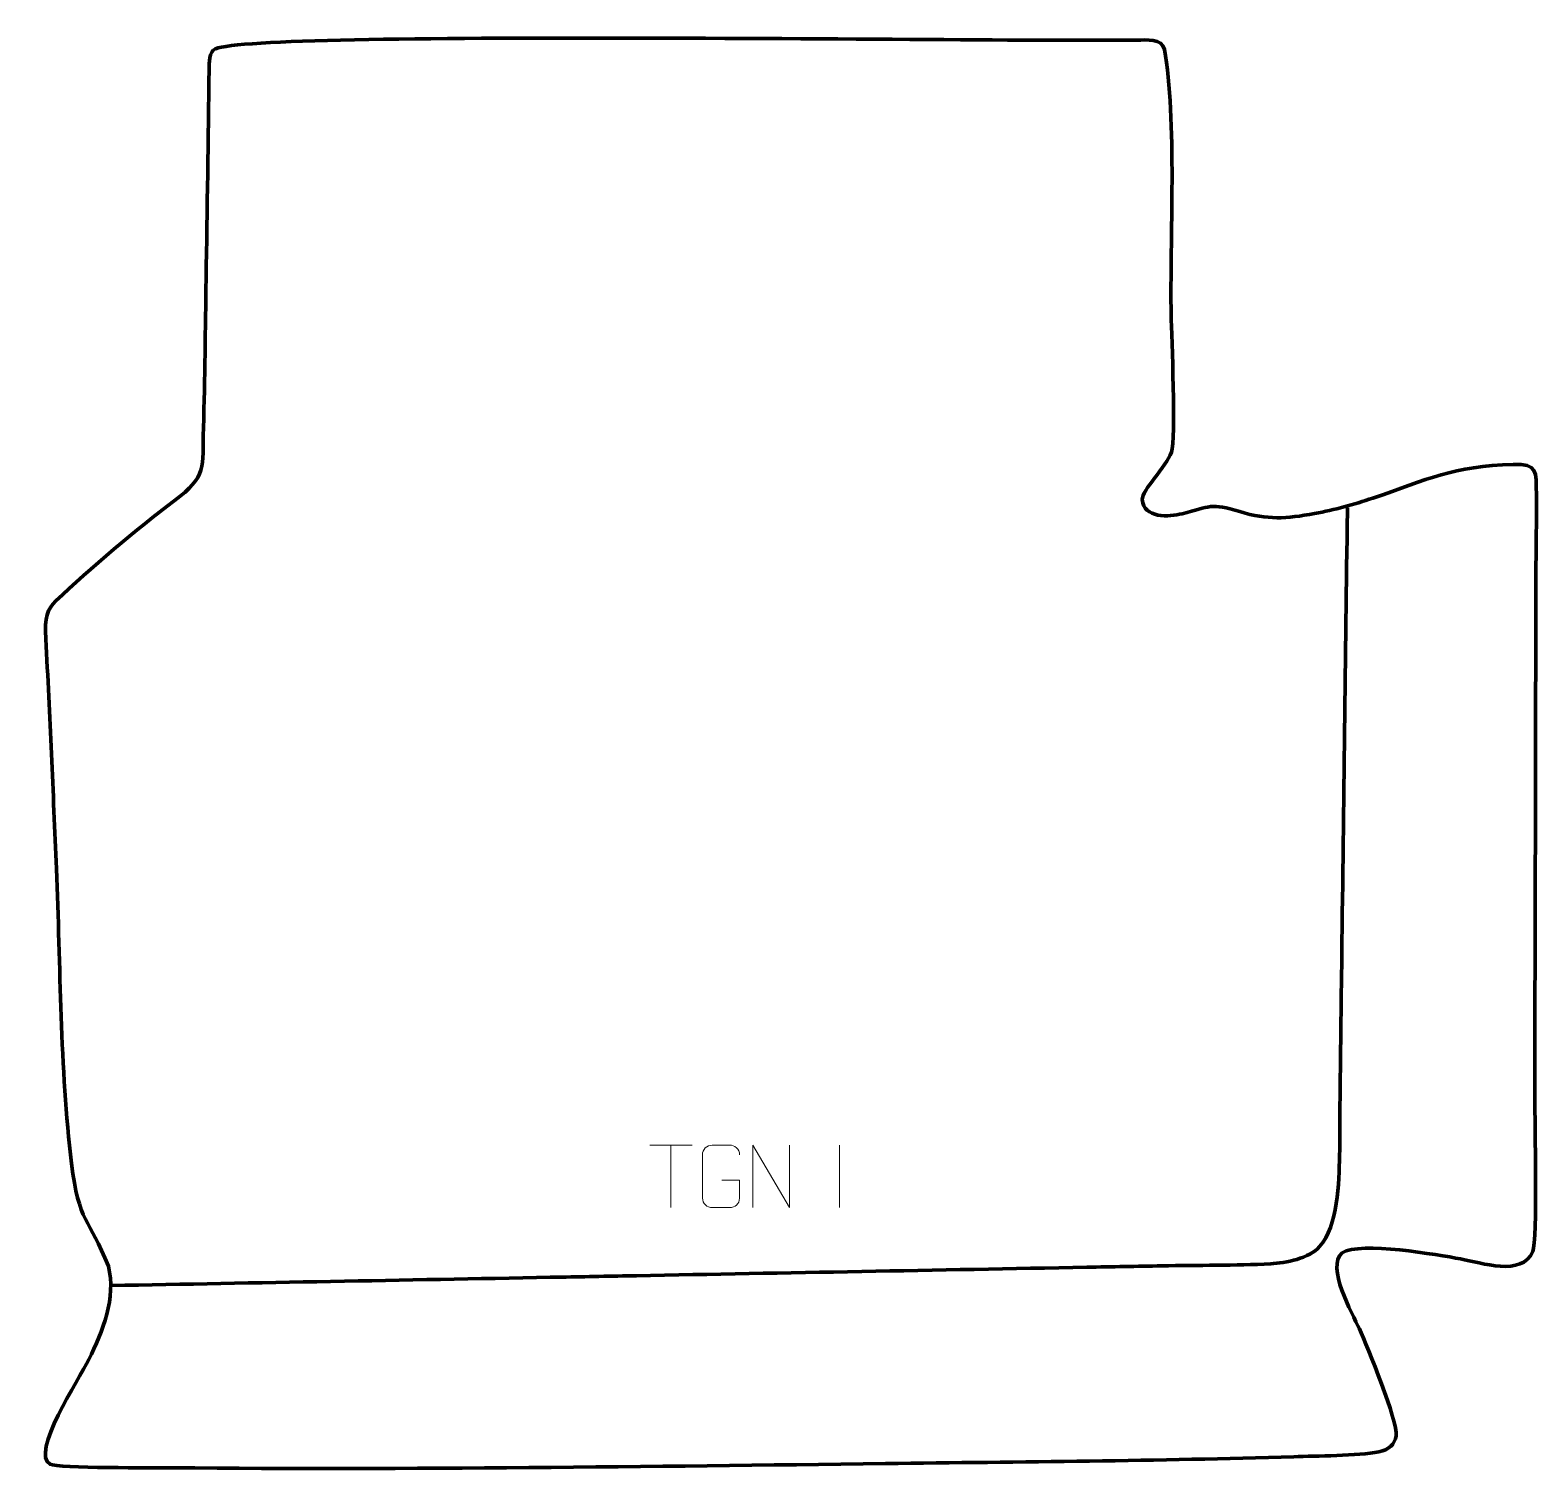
# Model space of a CAD drawing. Header units: millimetres. Extents: x -573 to 30, y 250 to 825.
import ezdxf

# ---------------------------------------------------------------- set-up
doc = ezdxf.new("R2010")
doc.units = ezdxf.units.MM
doc.header["$MEASUREMENT"] = 0
doc.layers.add('layer 1', color=7, linetype='Continuous')
doc.layers.add('layer 2', color=7, linetype='Continuous')

msp = doc.modelspace()

# ---------------------------------------------------------------- linework, layer by layer
at = {"layer": 'layer 1', "color": 140, "lineweight": 158}
msp.add_open_spline([(-540.395, 323.8383), (-481.9223, 324.9362), (-423.4497, 326.0342), (-364.977, 327.1321), (-364.977, 327.1321), (-364.977, 327.1321), (-360.4791, 327.2166), (-360.4791, 327.2166), (-360.4791, 327.2166), (-350.4837, 327.4043), (-340.4884, 327.592), (-330.4931, 327.7797), (-330.4931, 327.7797), (-270.5211, 328.9057), (-210.5492, 330.0318), (-150.5772, 331.1579), (-150.5772, 331.1579), (-140.5819, 331.3456), (-130.5865, 331.5333), (-120.5912, 331.721), (-120.5912, 331.721), (-106.4241, 331.9844), (-91.1794, 331.8517), (-77.1564, 332.5353), (-77.1564, 332.5353), (-71.0411, 332.8333), (-61.8113, 334.6997), (-57.5874, 339.4112), (-57.5874, 339.4112), (-50.2739, 347.5689), (-49.9013, 365.0684), (-49.6071, 375.7527), (-49.6071, 375.7527), (-49.4245, 382.3838), (-49.5569, 389.0426), (-49.4957, 395.6801), (-49.4957, 395.6801), (-49.2451, 415.7143), (-48.9946, 435.7484), (-48.744, 455.7826), (-48.744, 455.7826), (-48.3681, 485.8339), (-47.9923, 515.8852), (-47.6164, 545.9364), (-47.6164, 545.9364), (-47.2531, 574.986), (-46.8897, 604.0356), (-46.5264, 633.0851), (-46.5264, 633.0851), (-46.5264, 633.0851), (-46.5076, 634.5877), (-46.5076, 634.5877)], degree=3, knots=[0, 0, 0, 0, 0.07142857, 0.07142857, 0.07142857, 0.07142857, 0.14285714, 0.14285714, 0.14285714, 0.14285714, 0.21428571, 0.21428571, 0.21428571, 0.21428571, 0.28571429, 0.28571429, 0.28571429, 0.28571429, 0.35714286, 0.35714286, 0.35714286, 0.35714286, 0.42857143, 0.42857143, 0.42857143, 0.42857143, 0.5, 0.5, 0.5, 0.5, 0.57142857, 0.57142857, 0.57142857, 0.57142857, 0.64285714, 0.64285714, 0.64285714, 0.64285714, 0.71428571, 0.71428571, 0.71428571, 0.71428571, 0.78571429, 0.78571429, 0.78571429, 0.78571429, 0.85714286, 0.85714286, 0.85714286, 0.85714286, 1, 1, 1, 1], dxfattribs=at)
at = {"layer": 'layer 1', "color": 250, "lineweight": 9}
for points in [[(-325.2213, 379.9072), (-325.2213, 379.9072), (-308.2341, 379.9072), (-308.2341, 379.9072)], [(-316.7275, 354.9772), (-316.7275, 354.9772), (-316.7275, 379.9307), (-316.7275, 379.9307)], [(-249.4003, 379.941), (-249.4003, 379.941), (-249.4003, 354.9669), (-249.4003, 354.9669)]]:
    msp.add_open_spline(points, degree=3, dxfattribs=at)
for points, knots in [([(-296.4728, 365.9629), (-296.4728, 365.9629), (-289.3047, 365.9629), (-289.3047, 365.9629), (-289.3047, 365.9629), (-289.3047, 365.9629), (-289.3047, 358.7948), (-289.3047, 358.7948), (-289.3047, 358.7948), (-289.4444, 356.4714), (-291.1216, 354.9918), (-293.2694, 354.981), (-293.2694, 354.981), (-295.6012, 354.9814), (-297.9332, 354.9814), (-300.2647, 354.981), (-300.2647, 354.981), (-302.1896, 354.8756), (-304.1618, 356.7601), (-304.1506, 358.7774), (-304.1506, 358.7774), (-304.1502, 364.5475), (-304.1502, 370.3172), (-304.1506, 376.0865), (-304.1506, 376.0865), (-304.1464, 378.2246), (-302.3996, 379.9438), (-300.2473, 379.9304), (-300.2473, 379.9304), (-297.9216, 379.9304), (-295.5955, 379.9304), (-293.2694, 379.9304), (-293.2694, 379.9304), (-291.3227, 379.9658), (-289.3313, 378.4743), (-289.3047, 376.0366)], [0, 0, 0, 0, 0.1, 0.1, 0.1, 0.1, 0.2, 0.2, 0.2, 0.2, 0.3, 0.3, 0.3, 0.3, 0.4, 0.4, 0.4, 0.4, 0.5, 0.5, 0.5, 0.5, 0.6, 0.6, 0.6, 0.6, 0.7, 0.7, 0.7, 0.7, 0.8, 0.8, 0.8, 0.8, 1, 1, 1, 1]), ([(-284.0551, 354.9772), (-284.0551, 354.9772), (-284.0551, 379.9307), (-284.0551, 379.9307), (-284.0551, 379.9307), (-284.0551, 379.9307), (-269.4003, 354.9772), (-269.4003, 354.9772), (-269.4003, 354.9772), (-269.4003, 354.9772), (-269.4003, 379.9307), (-269.4003, 379.9307)], [0, 0, 0, 0, 0.25, 0.25, 0.25, 0.25, 0.5, 0.5, 0.5, 0.5, 1, 1, 1, 1])]:
    msp.add_open_spline(points, degree=3, knots=knots, dxfattribs=at)
at = {"layer": 'layer 2', "color": 242, "lineweight": 158}
msp.add_open_spline([(-502.4317, 726.0307), (-501.9616, 753.9827), (-501.6557, 781.9469), (-501.1999, 809.8847), (-501.1999, 809.8847), (-501.1599, 812.3349), (-501.3728, 816.8768), (-498.6832, 817.9849), (-498.6832, 817.9849), (-480.5984, 825.435), (-199.2314, 820.8123), (-130.4348, 821.4351), (-130.4348, 821.4351), (-127.0336, 821.4659), (-120.46, 822.2364), (-119.614, 817.7569), (-119.614, 817.7569), (-114.5606, 790.9965), (-117.4365, 740.4686), (-116.9246, 711.6819), (-116.9246, 711.6819), (-116.7126, 703.0512), (-114.9256, 661.7491), (-116.7643, 656.8231), (-116.7643, 656.8231), (-118.9898, 650.8608), (-128.7183, 641.4703), (-128.4612, 637.8467), (-128.4612, 637.8467), (-127.9255, 630.2982), (-117.7145, 630.8764), (-112.4775, 632.2334), (-112.4775, 632.2334), (-101.2917, 635.1317), (-101.2196, 636.5782), (-89.4669, 633.0663), (-89.4669, 633.0663), (-78.1929, 629.6976), (-71.1423, 630.1739), (-59.5926, 632.3091), (-59.5926, 632.3091), (-51.6948, 633.7691), (-43.9733, 635.9293), (-36.3538, 638.4488), (-36.3538, 638.4488), (-14.3756, 645.9888), (-4.2275, 651.2928), (19.7304, 651.9031), (19.7304, 651.9031), (29.5751, 652.154), (28.8617, 649.336), (28.9796, 639.7355), (28.9796, 639.7355), (29.1411, 626.5838), (28.7087, 612.9971), (28.7146, 599.7251), (28.7146, 599.7251), (28.7441, 532.6838), (28.4349, 465.6427), (28.3584, 398.6014), (28.3584, 398.6014), (28.3712, 389.7144), (29.4409, 341.7604), (27.5719, 337.4513), (27.5719, 337.4513), (23.1343, 327.2198), (7.1846, 332.9735), (-1.3401, 334.5094), (-1.3401, 334.5094), (-10.2249, 336.1102), (-41.4474, 341.581), (-48.5329, 336.9502), (-48.5329, 336.9502), (-55.2882, 331.3656), (-44.5, 312.7988), (-41.7135, 306.4962), (-41.7135, 306.4962), (-38.5233, 299.2514), (-26.2467, 269.6837), (-27.0604, 263.7489), (-27.0604, 263.7489), (-27.4976, 260.5601), (-30.0727, 258.1166), (-33.8898, 257.3963), (-33.8898, 257.3963), (-42.5205, 255.8558), (-58.8997, 255.7518), (-67.9058, 255.4679), (-67.9058, 255.4679), (-122.0527, 253.7858), (-176.8892, 253.4103), (-231.0788, 252.7243), (-231.0788, 252.7243), (-325.7634, 251.5257), (-421.1631, 250.2091), (-515.8295, 251.0184), (-515.8295, 251.0184), (-522.7937, 251.0718), (-561.5464, 250.7894), (-564.7729, 252.4733), (-564.7729, 252.4733), (-572.724, 256.623), (-553.3172, 286.4493), (-549.2816, 294.2663), (-549.2816, 294.2663), (-543.7501, 305.6834), (-538.2986, 318.7805), (-541.4569, 331.6347), (-541.4569, 331.6347), (-549.2986, 350.6841), (-553.2029, 349.0103), (-556.2308, 372.6078), (-556.2308, 372.6078), (-560.8176, 410.798), (-560.5644, 451.6813), (-562.2334, 490.3391), (-562.2334, 490.3391), (-563.5705, 520.9922), (-564.7341, 551.5969), (-566.508, 582.232), (-566.508, 582.232), (-567.0136, 590.9633), (-565.9256, 594.0327), (-562.4604, 597.3583), (-562.4604, 597.3583), (-548.9466, 610.3286), (-529.9371, 626.1596), (-515.1369, 637.429), (-515.1369, 637.429), (-501.9158, 647.496), (-503.9678, 650.2108), (-503.4797, 666.5283), (-503.4797, 666.5283), (-502.8874, 686.325), (-502.7648, 706.2179), (-502.4317, 726.0307)], degree=3, knots=[0, 0, 0, 0, 0.02857143, 0.02857143, 0.02857143, 0.02857143, 0.05714286, 0.05714286, 0.05714286, 0.05714286, 0.08571429, 0.08571429, 0.08571429, 0.08571429, 0.11428571, 0.11428571, 0.11428571, 0.11428571, 0.14285714, 0.14285714, 0.14285714, 0.14285714, 0.17142857, 0.17142857, 0.17142857, 0.17142857, 0.2, 0.2, 0.2, 0.2, 0.22857143, 0.22857143, 0.22857143, 0.22857143, 0.25714286, 0.25714286, 0.25714286, 0.25714286, 0.28571429, 0.28571429, 0.28571429, 0.28571429, 0.31428571, 0.31428571, 0.31428571, 0.31428571, 0.34285714, 0.34285714, 0.34285714, 0.34285714, 0.37142857, 0.37142857, 0.37142857, 0.37142857, 0.4, 0.4, 0.4, 0.4, 0.42857143, 0.42857143, 0.42857143, 0.42857143, 0.45714286, 0.45714286, 0.45714286, 0.45714286, 0.48571429, 0.48571429, 0.48571429, 0.48571429, 0.51428571, 0.51428571, 0.51428571, 0.51428571, 0.54285714, 0.54285714, 0.54285714, 0.54285714, 0.57142857, 0.57142857, 0.57142857, 0.57142857, 0.6, 0.6, 0.6, 0.6, 0.62857143, 0.62857143, 0.62857143, 0.62857143, 0.65714286, 0.65714286, 0.65714286, 0.65714286, 0.68571429, 0.68571429, 0.68571429, 0.68571429, 0.71428571, 0.71428571, 0.71428571, 0.71428571, 0.74285714, 0.74285714, 0.74285714, 0.74285714, 0.77142857, 0.77142857, 0.77142857, 0.77142857, 0.8, 0.8, 0.8, 0.8, 0.82857143, 0.82857143, 0.82857143, 0.82857143, 0.85714286, 0.85714286, 0.85714286, 0.85714286, 0.88571429, 0.88571429, 0.88571429, 0.88571429, 0.91428571, 0.91428571, 0.91428571, 0.91428571, 0.94285714, 0.94285714, 0.94285714, 0.94285714, 1, 1, 1, 1], dxfattribs=at)

doc.saveas('drawing.dxf')
